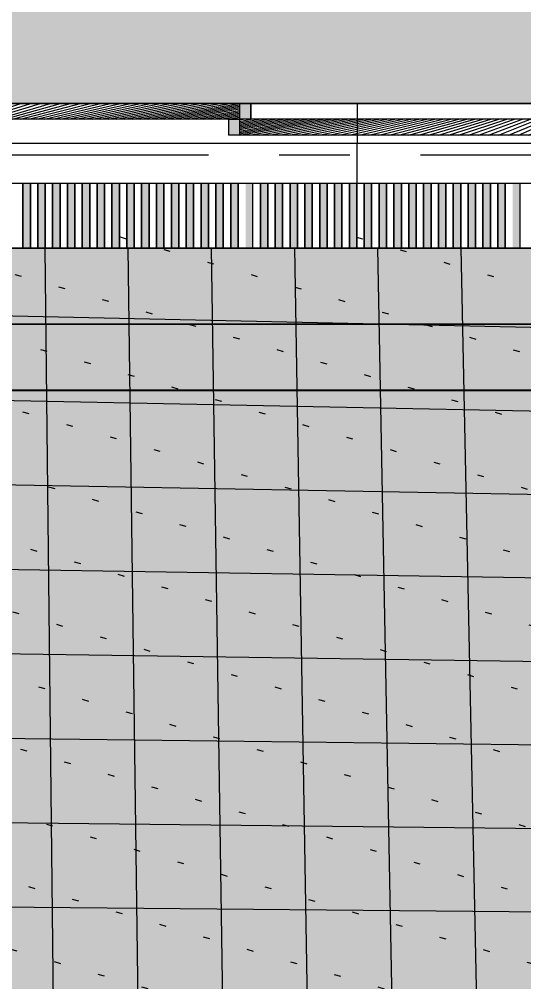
# Model space of a CAD drawing. Header units: millimetres. Extents: x 0 to 1313252738, y -131 to 560100888.
# Drawn here: x 1312638059 to 1312639419, y 559959495 to 559962087 of the extents above; entities that cross this region are included whole.
import ezdxf

# ---------------------------------------------------------------- set-up
doc = ezdxf.new("R2010")
doc.units = ezdxf.units.MM
doc.linetypes.add('CENTERX2', pattern=[101.60000000000001, 63.5, -12.7, 12.7, -12.7])
doc.layers.get('0').update_dxf_attribs({"lineweight": 0})
for name, color, linetype, lineweight in [('001通り芯', 6, 'CENTERX2', 0), ('003間仕切り', 7, 'Continuous', 13), ('004寸法', 7, 'Continuous', 0), ('005床材(石)', 7, 'Continuous', 0), ('009床', 7, 'Continuous', 5), ('グレーチング', 7, 'Continuous', 0), ('建具', 7, 'Continuous', 0), ('石ベンチ', 7, 'Continuous', 13), ('石風呂', 7, 'Continuous', 13)]:
    doc.layers.add(name, color=color, linetype=linetype, lineweight=lineweight)
doc.styles.add('onnjuku', font='arial.ttf')
doc.dimstyles.new('onnjuku', dxfattribs={"dimtxt": 100, "dimasz": 30, "dimexe": 1.25, "dimexo": 0.625, "dimtad": 1, "dimdec": 0, "dimtxsty": 'onnjuku', "dimblk": 'DOT', "dimcen": 2.5, "dimadec": 0, "dimazin": 0, "dimtfac": 1, "dimtdec": 0, "dimtmove": 0, "dimatfit": 3, "dimfxl": 500, "dimfxlon": 1, "dimarcsym": 0})

# ---------------------------------------------------------------- blocks, each defined once
blk = doc.blocks.new('_Dot')
at = {"color": 0, "linetype": 'ByBlock', "lineweight": -2}
blk.add_line((-0.5, 0), (-1, 0), dxfattribs=at)
at = {"color": 0, "linetype": 'ByBlock', "const_width": 0.5}
blk.add_lwpolyline([(-0.25, 0, 1), (0.25, 0, 1)], format="xyb", close=True, dxfattribs=at)
blk = doc.blocks.new('*D171')
at = {"layer": '004寸法', "color": 0, "lineweight": -2, "transparency": 16777216}
for p, q in [((1312637384.219367, 559961469.8438315), (1312637384.219367, 559961085.8416088)), ((1312643749.219368, 559961469.8438365), (1312643749.219368, 559961085.8416088)), ((1312643719.219368, 559961087.0916088), (1312637414.219367, 559961087.0916088))]:
    blk.add_line(p, q, dxfattribs=at)
at = {"layer": 'Defpoints', "color": 0, "transparency": 16777216}
for p in [(1312637384.219367, 559961470.4688315), (1312643749.219368, 559961470.4688365), (1312637384.219367, 559961087.0916088)]:
    blk.add_point(p, dxfattribs=at)
at = {"layer": '004寸法', "color": 0, "lineweight": -2, "transparency": 16777216, "xscale": 30, "yscale": 30, "zscale": 30, "rotation": 180}
blk.add_blockref('_Dot', (1312637384.219367, 559961087.0916088), dxfattribs=at)
at = {"layer": '004寸法', "color": 0, "lineweight": -2, "transparency": 16777216, "xscale": 30, "yscale": 30, "zscale": 30}
blk.add_blockref('_Dot', (1312643749.219368, 559961087.0916088), dxfattribs=at)
at = {"layer": '004寸法', "color": 0, "transparency": 16777216, "insert": (1312640566.719367, 559961138.8080139), "char_height": 100, "attachment_point": 5, "style": 'onnjuku'}
blk.add_mtext('6365', dxfattribs=at)

msp = doc.modelspace()

# ---------------------------------------------------------------- hatches: boundary and pattern name
at = {"layer": '005床材(石)', "true_color": 0x4a4a4a, "transparency": 33554597}
h = msp.add_hatch(color=251, dxfattribs=at)
h.dxf.hatch_style = 1
h.paths.add_polyline_path([(1312636854.219367, 559961470.4688315), (1312636854.219367, 559958640.4688315), (1312642129.219367, 559958640.4688315), (1312642129.219367, 559961470.4688367), (1312637384.219367, 559961470.4688367)])
h.paths.add_polyline_path([(1312637059.219367, 559961265.4688315), (1312641924.219367, 559961265.4688315), (1312641924.219367, 559958845.4688315), (1312637059.219367, 559958845.4688315), (1312637059.219367, 559959870.4688315), (1312637159.219367, 559959870.4688315), (1312637159.219367, 559960240.4688315), (1312637059.219367, 559960240.4688315)], flags=16)
at = {"layer": '005床材(石)', "true_color": 0x636466}
h = msp.add_hatch(dxfattribs=at)
h.set_pattern_fill('ACAD_ISO07W100', color=251, scale=35, angle=163.9999999999999)
h.set_pattern_definition([(163.9999999999999, (66041.64430975914, -90666.09952783585), (-48.23653726797494, -168.2207967892057), [17.49999999999998, -104.9999999999999])])
h.paths.add_polyline_path([(1312636854.219367, 559961470.4688315), (1312636854.219367, 559958640.4688315), (1312642129.219367, 559958640.4688315), (1312642129.219367, 559961470.4688367), (1312637384.219367, 559961470.4688367)])
at = {"layer": '005床材(石)'}
h = msp.add_hatch(color=8, dxfattribs=at)
h.dxf.hatch_style = 1
h.paths.add_polyline_path([(1312636854.219367, 559961470.4688315), (1312637569.219293, 559961470.4688315), (1312637569.219293, 559961470.4688061), (1312637569.219294, 559961470.4688061), (1312637929.219298, 559961470.468808), (1312637929.219298, 559961470.4688069), (1312637929.219298, 559961470.4688069), (1312638229.219302, 559961470.4688088), (1312638229.219302, 559961470.4688085), (1312638229.219302, 559961470.4688085), (1312638509.219305, 559961470.4688102), (1312638509.219305, 559961470.4688098), (1312638509.219305, 559961470.4688098), (1312638809.219308, 559961470.4688118), (1312638809.219308, 559961470.4688113), (1312638809.219309, 559961470.4688113), (1312639089.219312, 559961470.4688131), (1312639089.219312, 559961470.468813), (1312639089.219312, 559961470.468813), (1312639369.219315, 559961470.4688145), (1312639369.219315, 559961470.4688144), (1312639369.219315, 559961470.4688144), (1312639669.219319, 559961470.4688162), (1312639669.219319, 559961470.4688159), (1312639669.219319, 559961470.4688159), (1312639949.219322, 559961470.4688177), (1312639949.219322, 559961470.4688172), (1312639949.219322, 559961470.4688172), (1312640089.219324, 559961470.4688183), (1312640089.219324, 559961470.468818), (1312640089.219324, 559961470.468818), (1312640249.219326, 559961470.4688191), (1312640249.219326, 559961470.4688189), (1312640249.219326, 559961470.4688189), (1312640389.219327, 559961470.4688199), (1312640389.219327, 559961470.4688196), (1312640389.219328, 559961470.4688196), (1312640529.219329, 559961470.4688205), (1312640529.219329, 559961470.4688203), (1312640529.219329, 559961470.4688203), (1312640669.219331, 559961470.4688213), (1312640669.219331, 559961470.468821), (1312640669.219331, 559961470.468821), (1312640809.219332, 559961470.468822), (1312640809.219332, 559961470.4688216), (1312640809.219332, 559961470.4688216), (1312640969.219334, 559961470.4688228), (1312640969.219334, 559961470.4688225), (1312640969.219335, 559961470.4688225), (1312641109.219336, 559961470.4688237), (1312641109.219336, 559961470.4688232), (1312641109.219336, 559961470.4688232), (1312641249.219338, 559961470.4688243), (1312641249.219338, 559961470.468824), (1312641249.219338, 559961470.468824), (1312641389.219339, 559961470.4688252), (1312641389.219339, 559961470.4688247), (1312641389.219339, 559961470.4688247), (1312641529.219341, 559961470.4688259), (1312641529.219341, 559961470.4688253), (1312641529.219341, 559961470.4688253), (1312641689.219343, 559961470.4688271), (1312641689.219343, 559961470.4688263), (1312641689.219343, 559961470.4688263), (1312641829.219344, 559961470.4688281), (1312641829.219344, 559961470.468827), (1312641829.219345, 559961470.468827), (1312641969.219346, 559961470.4688292), (1312641969.219346, 559961470.4688277), (1312641969.219346, 559961470.4688277), (1312641989.219346, 559961470.4688281), (1312641989.219346, 559961470.4688278), (1312641989.219347, 559961470.4688278), (1312642109.219348, 559961470.4688312), (1312642109.219348, 559961470.4688284), (1312642109.219348, 559961470.4688284), (1312642129.219348, 559961470.4688315), (1312642129.219348, 559961470.4688284), (1312642129.219367, 559958640.4688315), (1312636854.219367, 559958640.4688315)], flags=17)
h.paths.add_polyline_path([(1312636854.219367, 559961470.4688315), (1312637384.219367, 559961470.4688315), (1312637569.219293, 559961470.4688315), (1312637569.219293, 559961470.4688061), (1312637569.219294, 559961470.4688061), (1312637929.219298, 559961470.468808), (1312637929.219298, 559961470.4688069), (1312637929.219298, 559961470.4688069), (1312638229.219302, 559961470.4688088), (1312638229.219302, 559961470.4688085), (1312638229.219302, 559961470.4688085), (1312638509.219305, 559961470.4688102), (1312638509.219305, 559961470.4688098), (1312638509.219305, 559961470.4688098), (1312638809.219308, 559961470.4688118), (1312638809.219308, 559961470.4688113), (1312638809.219309, 559961470.4688113), (1312639089.219312, 559961470.4688131), (1312639089.219312, 559961470.468813), (1312639089.219312, 559961470.468813), (1312639369.219315, 559961470.4688145), (1312639369.219315, 559961470.4688144), (1312639369.219315, 559961470.4688144), (1312639669.219319, 559961470.4688162), (1312639669.219319, 559961470.4688159), (1312639669.219319, 559961470.4688159), (1312639949.219322, 559961470.4688177), (1312639949.219322, 559961470.4688172), (1312639949.219322, 559961470.4688172), (1312640089.219324, 559961470.4688183), (1312640089.219324, 559961470.468818), (1312640089.219324, 559961470.468818), (1312640249.219326, 559961470.4688191), (1312640249.219326, 559961470.4688189), (1312640249.219326, 559961470.4688189), (1312640389.219327, 559961470.4688199), (1312640389.219327, 559961470.4688196), (1312640389.219328, 559961470.4688196), (1312640529.219329, 559961470.4688205), (1312640529.219329, 559961470.4688203), (1312640529.219329, 559961470.4688203), (1312640669.219331, 559961470.4688213), (1312640669.219331, 559961470.468821), (1312640669.219331, 559961470.468821), (1312640809.219332, 559961470.468822), (1312640809.219332, 559961470.4688216), (1312640809.219332, 559961470.4688216), (1312640969.219334, 559961470.4688228), (1312640969.219334, 559961470.4688225), (1312640969.219335, 559961470.4688225), (1312641109.219336, 559961470.4688237), (1312641109.219336, 559961470.4688232), (1312641109.219336, 559961470.4688232), (1312641249.219338, 559961470.4688243), (1312641249.219338, 559961470.468824), (1312641249.219338, 559961470.468824), (1312641389.219339, 559961470.4688252), (1312641389.219339, 559961470.4688247), (1312641389.219339, 559961470.4688247), (1312641529.219341, 559961470.4688259), (1312641529.219341, 559961470.4688253), (1312641529.219341, 559961470.4688253), (1312641689.219343, 559961470.4688271), (1312641689.219343, 559961470.4688263), (1312641689.219343, 559961470.4688263), (1312641829.219344, 559961470.4688281), (1312641829.219344, 559961470.468827), (1312641829.219345, 559961470.468827), (1312641969.219346, 559961470.4688292), (1312641969.219346, 559961470.4688277), (1312641969.219346, 559961470.4688277), (1312641989.219346, 559961470.4688281), (1312641989.219346, 559961470.4688278), (1312641989.219347, 559961470.4688278), (1312642109.219348, 559961470.4688312), (1312642109.219348, 559961470.4688284), (1312642109.219348, 559961470.4688284), (1312642129.219348, 559961470.4688315), (1312642129.219348, 559961470.4688286), (1312642129.219367, 559958640.4688315), (1312636854.219367, 559958640.4688315)], flags=17)
h.paths.add_polyline_path([(1312637059.219367, 559961265.4688315), (1312641924.219367, 559961265.4688315), (1312641924.219367, 559958845.4688315), (1312637059.219367, 559958845.4688315), (1312637059.219367, 559959870.4688315), (1312637159.219367, 559959870.4688315), (1312637159.219367, 559960240.4688315), (1312637059.219367, 559960240.4688315)], flags=0)
at = {"layer": '005床材(石)', "true_color": 0x636466, "transparency": 33554511}
h = msp.add_hatch(color=251, dxfattribs=at)
h.dxf.hatch_style = 1
h.paths.add_polyline_path([(1312637059.219367, 559961265.4688315), (1312641924.219367, 559961265.4688315), (1312641924.219367, 559958845.4688315), (1312637059.219367, 559958845.4688315), (1312637059.219367, 559959870.4688315), (1312637159.219367, 559959870.4688315), (1312637159.219367, 559960240.4688315), (1312637059.219367, 559960240.4688315)])
at = {"layer": '009床', "transparency": 33554664}
h = msp.add_hatch(color=8, dxfattribs=at)
h.dxf.hatch_style = 1
h.paths.add_polyline_path([(1312641264.219367, 559965221.9688315), (1312636829.219367, 559965221.9688315), (1312636829.219367, 559962320.4688315), (1312637384.219367, 559962320.4688315), (1312637384.219367, 559961860.4688367), (1312637414.219367, 559961860.4688367), (1312638683.219367, 559961860.4688367), (1312640556.719367, 559961860.468834), (1312641264.219367, 559961860.468834)])
at = {"layer": 'グレーチング', "true_color": 0x939598}
h = msp.add_hatch(color=252, dxfattribs=at)
h.dxf.hatch_style = 1
h.paths.add_polyline_path([(1312638069.2193, 559961645.4688103), (1312638089.2193, 559961645.4688103), (1312638089.2193, 559961470.4688107), (1312638069.2193, 559961470.4688107)])
h = msp.add_hatch(color=252, dxfattribs=at)
h.dxf.hatch_style = 1
h.paths.add_polyline_path([(1312638109.2193, 559961645.4688103), (1312638129.219301, 559961645.4688103), (1312638129.219301, 559961470.4688107), (1312638109.2193, 559961470.4688107)])
h = msp.add_hatch(color=252, dxfattribs=at)
h.dxf.hatch_style = 1
h.paths.add_polyline_path([(1312638149.219301, 559961645.4688103), (1312638169.219301, 559961645.4688103), (1312638169.219301, 559961470.4688107), (1312638149.219301, 559961470.4688107)])
h = msp.add_hatch(color=252, dxfattribs=at)
h.dxf.hatch_style = 1
h.paths.add_polyline_path([(1312638189.219301, 559961645.4688103), (1312638209.219301, 559961645.4688103), (1312638209.219301, 559961470.4688107), (1312638189.219301, 559961470.4688107)])
h = msp.add_hatch(color=252, dxfattribs=at)
h.dxf.hatch_style = 1
h.paths.add_polyline_path([(1312638229.219302, 559961645.4688103), (1312638249.219302, 559961645.4688103), (1312638249.219302, 559961470.4688107), (1312638229.219302, 559961470.4688107)])
h = msp.add_hatch(color=252, dxfattribs=at)
h.dxf.hatch_style = 1
h.paths.add_polyline_path([(1312638269.219302, 559961645.4688103), (1312638289.219302, 559961645.4688103), (1312638289.219302, 559961470.4688107), (1312638269.219302, 559961470.4688107)])
h = msp.add_hatch(color=252, dxfattribs=at)
h.dxf.hatch_style = 1
h.paths.add_polyline_path([(1312638309.219303, 559961645.4688103), (1312638329.219303, 559961645.4688106), (1312638329.219303, 559961470.4688107), (1312638309.219303, 559961470.4688107)])
h = msp.add_hatch(color=252, dxfattribs=at)
h.dxf.hatch_style = 1
h.paths.add_polyline_path([(1312638349.219303, 559961645.4688106), (1312638369.219303, 559961645.4688106), (1312638369.219303, 559961470.4688107), (1312638349.219303, 559961470.4688107)])
h = msp.add_hatch(color=252, dxfattribs=at)
h.dxf.hatch_style = 1
h.paths.add_polyline_path([(1312638389.219303, 559961645.4688106), (1312638409.219304, 559961645.4688106), (1312638409.219304, 559961470.4688107), (1312638389.219304, 559961470.4688107)])
h = msp.add_hatch(color=252, dxfattribs=at)
h.dxf.hatch_style = 1
h.paths.add_polyline_path([(1312638429.219304, 559961645.4688106), (1312638449.219304, 559961645.4688106), (1312638449.219304, 559961470.4688107), (1312638429.219304, 559961470.4688107)])
h = msp.add_hatch(color=252, dxfattribs=at)
h.dxf.hatch_style = 1
h.paths.add_polyline_path([(1312638469.219304, 559961645.4688107), (1312638489.219305, 559961645.4688107), (1312638489.219305, 559961470.4688107), (1312638469.219305, 559961470.4688107)])
h = msp.add_hatch(color=252, dxfattribs=at)
h.dxf.hatch_style = 1
h.paths.add_polyline_path([(1312638509.219305, 559961645.4688107), (1312638529.219305, 559961645.4688107), (1312638529.219305, 559961470.4688107), (1312638509.219305, 559961470.4688107)])
h = msp.add_hatch(color=252, dxfattribs=at)
h.dxf.hatch_style = 1
h.paths.add_polyline_path([(1312638549.219305, 559961645.4688107), (1312638569.219306, 559961645.4688107), (1312638569.219306, 559961470.4688107), (1312638549.219306, 559961470.4688107)])
h = msp.add_hatch(color=252, dxfattribs=at)
h.dxf.hatch_style = 1
h.paths.add_polyline_path([(1312638589.219306, 559961645.4688107), (1312638609.219306, 559961645.4688107), (1312638609.219306, 559961470.4688107), (1312638589.219306, 559961470.4688107)])
h = msp.add_hatch(color=252, dxfattribs=at)
h.dxf.hatch_style = 1
h.paths.add_polyline_path([(1312638629.219306, 559961645.4688107), (1312638649.219306, 559961645.4688107), (1312638649.219307, 559961470.4688107), (1312638629.219307, 559961470.4688107)])
h = msp.add_hatch(color=252, dxfattribs=at)
h.dxf.hatch_style = 1
h.paths.add_polyline_path([(1312638669.219307, 559961645.4688107), (1312638689.219307, 559961645.4688107), (1312638689.219307, 559961470.4688107), (1312638669.219307, 559961470.4688107)])
h = msp.add_hatch(color=252, dxfattribs=at)
h.dxf.hatch_style = 1
h.paths.add_polyline_path([(1312639389.219315, 559961645.4688145), (1312639409.219315, 559961645.4688145), (1312639409.219315, 559961470.4688145), (1312639389.219315, 559961470.4688145)])
h.paths.add_polyline_path([(1312639349.219315, 559961645.4688145), (1312639369.219315, 559961645.4688145), (1312639369.219315, 559961470.4688145), (1312639349.219315, 559961470.4688145)])
h.paths.add_polyline_path([(1312639309.219314, 559961645.4688144), (1312639329.219315, 559961645.4688144), (1312639329.219315, 559961470.4688145), (1312639309.219315, 559961470.4688145)])
h.paths.add_polyline_path([(1312639269.219314, 559961645.4688144), (1312639289.219314, 559961645.4688144), (1312639289.219314, 559961470.4688145), (1312639269.219314, 559961470.4688145)])
h.paths.add_polyline_path([(1312639229.219313, 559961645.4688144), (1312639249.219314, 559961645.4688144), (1312639249.219314, 559961470.4688145), (1312639229.219314, 559961470.4688145)])
h.paths.add_polyline_path([(1312639189.219313, 559961645.4688144), (1312639209.219313, 559961645.4688144), (1312639209.219313, 559961470.4688145), (1312639189.219313, 559961470.4688145)])
h.paths.add_polyline_path([(1312639149.219313, 559961645.4688141), (1312639169.219313, 559961645.4688141), (1312639169.219313, 559961470.4688145), (1312639149.219313, 559961470.4688145)])
h.paths.add_polyline_path([(1312639109.219312, 559961645.4688141), (1312639129.219312, 559961645.4688141), (1312639129.219312, 559961470.4688145), (1312639109.219312, 559961470.4688145)])
h.paths.add_polyline_path([(1312639069.219312, 559961645.4688141), (1312639089.219312, 559961645.4688141), (1312639089.219312, 559961470.4688145), (1312639069.219312, 559961470.4688145)])
h.paths.add_polyline_path([(1312639029.219311, 559961645.4688141), (1312639049.219311, 559961645.4688141), (1312639049.219311, 559961470.4688145), (1312639029.219311, 559961470.4688145)])
h.paths.add_polyline_path([(1312638989.219311, 559961645.4688141), (1312639009.219311, 559961645.4688141), (1312639009.219311, 559961470.4688145), (1312638989.219311, 559961470.4688145)])
h.paths.add_polyline_path([(1312638949.21931, 559961645.4688141), (1312638969.219311, 559961645.4688141), (1312638969.219311, 559961470.4688145), (1312638949.21931, 559961470.4688145)])
h.paths.add_polyline_path([(1312638909.21931, 559961645.4688141), (1312638929.21931, 559961645.4688141), (1312638929.21931, 559961470.4688145), (1312638909.21931, 559961470.4688145)])
h.paths.add_polyline_path([(1312638869.219309, 559961645.468814), (1312638889.219309, 559961645.468814), (1312638889.219309, 559961470.4688145), (1312638869.219309, 559961470.4688145)])
h.paths.add_polyline_path([(1312638829.219309, 559961645.468814), (1312638849.219309, 559961645.468814), (1312638849.219309, 559961470.4688145), (1312638829.219309, 559961470.4688145)])
h.paths.add_polyline_path([(1312638789.219308, 559961645.468814), (1312638809.219308, 559961645.468814), (1312638809.219309, 559961470.4688145), (1312638789.219308, 559961470.4688145)])
h.paths.add_polyline_path([(1312638749.219308, 559961645.468814), (1312638769.219308, 559961645.468814), (1312638769.219308, 559961470.4688145), (1312638749.219308, 559961470.4688145)])
h.paths.add_polyline_path([(1312638709.219307, 559961645.4688138), (1312638729.219308, 559961645.4688138), (1312638729.219308, 559961470.4688145), (1312638709.219308, 559961470.4688145)])
at = {"layer": '建具', "true_color": 0x7aafdf}
h = msp.add_hatch(dxfattribs=at)
h.set_pattern_fill('ANSI31', color=143, scale=3.5, angle=163.9999999999999)
h.set_pattern_definition([(209, (101452.3923568726, -86107.21962285043), (5.387446904987415, -9.719211495586537), [])])
h.paths.add_polyline_path([(1312637414.219367, 559961860.4688367), (1312638653.219367, 559961860.4688367), (1312638653.219367, 559961817.4688367), (1312637414.219367, 559961817.4688367)])
at = {"layer": '建具', "true_color": 0x636466}
h = msp.add_hatch(color=251, dxfattribs=at)
h.dxf.hatch_style = 1
h.paths.add_polyline_path([(1312638653.219367, 559961860.4688367), (1312638683.219367, 559961860.4688367), (1312638683.219367, 559961817.4688367), (1312638653.219367, 559961817.4688367)])
h = msp.add_hatch(color=251, dxfattribs=at)
h.dxf.hatch_style = 1
h.paths.add_polyline_path([(1312638623.219367, 559961817.4688367), (1312638653.219367, 559961817.4688367), (1312638653.219367, 559961774.4688367), (1312638623.219367, 559961774.4688367)])
at = {"layer": '建具', "true_color": 0x7aafdf}
h = msp.add_hatch(dxfattribs=at)
h.set_pattern_fill('ANSI31', color=143, scale=3.5, angle=163.9999999999999)
h.set_pattern_definition([(209, (100213.3923568725, -86150.2196228504), (5.387446904987415, -9.719211495586537), [])])
h.paths.add_polyline_path([(1312638653.219367, 559961817.4688367), (1312639892.219367, 559961817.4688367), (1312639892.219367, 559961774.4688367), (1312638653.219367, 559961774.4688367)])
at = {"layer": '石ベンチ', "true_color": 0x636466}
h = msp.add_hatch(dxfattribs=at)
h.set_pattern_fill('ANSI37', color=251, scale=72, angle=135)
h.set_pattern_definition([(180, (66041.64430975914, -90666.09952783585), (-1.42e-14, -228.6), []), (270, (66041.64430975914, -90666.09952783585), (228.6, -4.26e-14), [])])
h.paths.add_polyline_path([(1312636854.219367, 559961470.4688315), (1312636854.219367, 559958640.4688315), (1312642129.219367, 559958640.4688315), (1312642129.219367, 559961470.4688315)])
at = {"layer": '石風呂', "true_color": 0xffffff, "transparency": 33554687}
h = msp.add_hatch(dxfattribs=at)
h.set_pattern_fill('NET', scale=77, angle=90)
h.set_pattern_definition([(90, (66041.64430975914, -90666.09952783585), (-244.475, 1.5e-14), []), (180, (66041.64430975914, -90666.09952783585), (-2.99e-14, -244.475), [])])
h.paths.add_polyline_path([(1312643749.219368, 559961470.4688365), (1312643729.219367, 559961470.4688365), (1312643729.219367, 559961645.4688367), (1312643709.219367, 559961645.4688367), (1312643709.219367, 559961470.4688367), (1312643689.219367, 559961470.4688367), (1312643689.219367, 559961645.4688367), (1312643669.219366, 559961645.4688367), (1312643669.219367, 559961470.4688365), (1312643669.219366, 559961470.4688363), (1312643669.219366, 559961645.4688367), (1312643649.219366, 559961645.4688365), (1312643649.219366, 559961470.4688363), (1312643649.219366, 559961470.4688363), (1312643649.219366, 559961645.4688365), (1312643589.219365, 559961645.4688365), (1312643589.219366, 559961470.4688361), (1312643589.219365, 559961470.4688358), (1312643589.219365, 559961645.4688365), (1312643569.219365, 559961645.4688365), (1312643569.219365, 559961470.4688358), (1312643569.219365, 559961470.4688358), (1312643569.219365, 559961645.4688365), (1312643549.219365, 559961645.4688365), (1312643549.219365, 559961470.4688358), (1312643549.219365, 559961470.4688358), (1312643549.219365, 559961645.4688365), (1312643529.219365, 559961645.4688365), (1312643529.219365, 559961470.4688358), (1312643529.219365, 559961470.4688356), (1312643529.219365, 559961645.4688365), (1312643509.219365, 559961645.4688365), (1312643509.219365, 559961470.4688356), (1312643509.219365, 559961470.4688356), (1312643509.219365, 559961645.4688365), (1312643489.219364, 559961645.4688363), (1312643489.219365, 559961470.4688356), (1312643489.219364, 559961470.4688354), (1312643489.219364, 559961645.4688363), (1312643469.219364, 559961645.4688363), (1312643469.219364, 559961470.4688354), (1312643469.219364, 559961470.4688354), (1312643469.219364, 559961645.4688363), (1312643449.219364, 559961645.4688363), (1312643449.219364, 559961470.4688354), (1312643449.219364, 559961470.4688351), (1312643449.219364, 559961645.4688363), (1312643429.219364, 559961645.4688363), (1312643429.219364, 559961470.4688351), (1312643429.219364, 559961470.4688351), (1312643429.219364, 559961645.4688363), (1312643409.219363, 559961645.4688363), (1312643409.219363, 559961470.4688351), (1312643409.219363, 559961470.4688351), (1312643409.219363, 559961645.4688363), (1312643389.219363, 559961645.4688363), (1312643389.219363, 559961470.4688351), (1312643389.219363, 559961470.468835), (1312643389.219363, 559961645.4688363), (1312643369.219363, 559961645.4688363), (1312643369.219363, 559961470.468835), (1312643369.219363, 559961470.4688349), (1312643369.219363, 559961645.4688363), (1312643349.219362, 559961645.4688363), (1312643349.219363, 559961470.4688349), (1312643349.219362, 559961470.4688346), (1312643349.219362, 559961645.4688363), (1312643329.219362, 559961645.4688363), (1312643329.219363, 559961470.4688346), (1312643329.219362, 559961470.4688346), (1312643329.219362, 559961645.4688363), (1312643309.219362, 559961645.4688363), (1312643309.219362, 559961470.4688346), (1312643309.219362, 559961470.4688344), (1312643309.219362, 559961645.4688363), (1312643289.219362, 559961645.4688363), (1312643289.219362, 559961470.4688344), (1312643289.219362, 559961470.4688344), (1312643289.219362, 559961645.4688363), (1312643269.219362, 559961645.4688363), (1312643269.219362, 559961470.4688343), (1312643269.219362, 559961470.4688343), (1312643269.219362, 559961645.4688363), (1312643249.219361, 559961645.4688363), (1312643249.219362, 559961470.4688343), (1312643249.219361, 559961470.4688343), (1312643249.219361, 559961645.4688363), (1312643229.219361, 559961645.4688363), (1312643229.219361, 559961470.4688343), (1312643229.219361, 559961470.468834), (1312643229.219361, 559961645.4688363), (1312643209.219361, 559961645.4688362), (1312643209.219361, 559961470.468834), (1312643209.219361, 559961470.468834), (1312643209.219361, 559961645.4688362), (1312643189.219361, 559961645.4688362), (1312643189.219361, 559961470.468834), (1312643189.219361, 559961470.4688339), (1312643189.219361, 559961645.4688362), (1312643169.21936, 559961645.4688362), (1312643169.219361, 559961470.4688339), (1312643169.21936, 559961470.4688337), (1312643169.21936, 559961645.4688362), (1312643149.21936, 559961645.4688362), (1312643149.21936, 559961470.4688337), (1312643149.219361, 559961470.4688337), (1312643149.21936, 559961645.4688362), (1312643129.21936, 559961645.4688362), (1312643129.21936, 559961470.4688336), (1312643129.21936, 559961470.4688336), (1312643129.21936, 559961645.4688362), (1312643109.21936, 559961645.4688362), (1312643109.21936, 559961470.4688336), (1312643109.21936, 559961470.4688334), (1312643109.21936, 559961645.4688362), (1312643089.219359, 559961645.4688362), (1312643089.21936, 559961470.4688334), (1312643089.219359, 559961470.4688334), (1312643089.219359, 559961645.4688362), (1312643069.219359, 559961645.4688362), (1312643069.219359, 559961470.4688334), (1312643069.219359, 559961470.4688333), (1312643069.219359, 559961645.4688362), (1312643049.219359, 559961645.4688361), (1312643049.219359, 559961470.4688333), (1312643049.219359, 559961470.4688332), (1312643049.219359, 559961645.4688361), (1312643029.219359, 559961645.4688361), (1312643029.219359, 559961470.4688332), (1312643029.219359, 559961470.468833), (1312643029.219359, 559961645.4688361), (1312642969.219358, 559961645.4688361), (1312642969.219358, 559961470.4688329), (1312642969.219358, 559961470.4688329), (1312642969.219358, 559961645.4688361), (1312642949.219358, 559961645.4688361), (1312642949.219358, 559961470.4688329), (1312642949.219358, 559961470.4688327), (1312642949.219358, 559961645.4688361), (1312642929.219357, 559961645.4688361), (1312642929.219358, 559961470.4688327), (1312642929.219357, 559961470.4688326), (1312642929.219357, 559961645.4688361), (1312642909.219357, 559961645.4688361), (1312642909.219358, 559961470.4688326), (1312642909.219357, 559961470.4688325), (1312642909.219357, 559961645.4688361), (1312642889.219357, 559961645.4688361), (1312642889.219357, 559961470.4688325), (1312642889.219357, 559961470.4688324), (1312642889.219357, 559961645.4688361), (1312642869.219357, 559961645.4688361), (1312642869.219357, 559961470.4688324), (1312642869.219357, 559961470.4688323), (1312642869.219357, 559961645.4688361), (1312642849.219357, 559961645.4688361), (1312642849.219357, 559961470.4688323), (1312642849.219357, 559961470.4688323), (1312642849.219357, 559961645.4688361), (1312642829.219356, 559961645.4688361), (1312642829.219357, 559961470.4688321), (1312642829.219356, 559961470.4688321), (1312642829.219356, 559961645.4688361), (1312642809.219356, 559961645.4688361), (1312642809.219356, 559961470.4688321), (1312642809.219356, 559961470.468832), (1312642809.219356, 559961645.4688361), (1312642789.219356, 559961645.4688361), (1312642789.219356, 559961470.468832), (1312642789.219356, 559961470.4688318), (1312642789.219356, 559961645.4688361), (1312642769.219356, 559961645.4688358), (1312642769.219356, 559961470.4688318), (1312642769.219356, 559961470.4688318), (1312642769.219356, 559961645.4688358), (1312642749.219355, 559961645.4688358), (1312642749.219356, 559961470.4688318), (1312642749.219355, 559961470.4688317), (1312642749.219355, 559961645.4688358), (1312642729.219355, 559961645.4688358), (1312642729.219355, 559961470.4688317), (1312642729.219355, 559961470.4688315), (1312642729.219355, 559961645.4688358), (1312642709.219355, 559961645.4688358), (1312642709.219355, 559961470.4688315), (1312642709.219355, 559961470.4688315), (1312642709.219355, 559961645.4688358), (1312642689.219355, 559961645.4688358), (1312642689.219355, 559961470.4688313), (1312642689.219355, 559961470.4688313), (1312642689.219355, 559961645.4688358), (1312642669.219355, 559961645.4688358), (1312642669.219355, 559961470.4688313), (1312642669.219355, 559961470.4688312), (1312642669.219355, 559961645.4688358), (1312642649.219354, 559961645.4688358), (1312642649.219355, 559961470.4688312), (1312642649.219354, 559961470.4688312), (1312642649.219354, 559961645.4688358), (1312642629.219354, 559961645.4688358), (1312642629.219354, 559961470.4688312), (1312642629.219354, 559961470.4688312), (1312642629.219354, 559961645.4688358), (1312642609.219354, 559961645.4688356), (1312642609.219354, 559961470.4688312), (1312642609.219354, 559961470.4688308), (1312642609.219354, 559961645.4688356), (1312642589.219353, 559961645.4688356), (1312642589.219354, 559961470.4688308), (1312642589.219353, 559961470.4688308), (1312642589.219353, 559961645.4688356), (1312642569.219353, 559961645.4688356), (1312642569.219353, 559961470.4688308), (1312642569.219353, 559961470.4688308), (1312642569.219353, 559961645.4688356), (1312642549.219353, 559961645.4688356), (1312642549.219353, 559961470.4688307), (1312642549.219353, 559961470.4688307), (1312642549.219353, 559961645.4688356), (1312642529.219353, 559961645.4688356), (1312642529.219353, 559961470.4688307), (1312642529.219353, 559961470.4688305), (1312642529.219353, 559961645.4688356), (1312642509.219352, 559961645.4688356), (1312642509.219353, 559961470.4688305), (1312642509.219352, 559961470.4688303), (1312642509.219352, 559961645.4688356), (1312642489.219352, 559961645.4688356), (1312642489.219353, 559961470.4688303), (1312642489.219352, 559961470.4688303), (1312642489.219352, 559961645.4688356), (1312642469.219352, 559961645.4688356), (1312642469.219352, 559961470.4688303), (1312642469.219352, 559961470.4688302), (1312642469.219352, 559961645.4688356), (1312642449.219352, 559961645.4688356), (1312642449.219352, 559961470.4688302), (1312642449.219352, 559961470.4688301), (1312642449.219352, 559961645.4688356), (1312642429.219352, 559961645.4688356), (1312642429.219352, 559961470.4688301), (1312642429.219352, 559961470.4688301), (1312642429.219352, 559961645.4688356), (1312642409.219351, 559961645.4688356), (1312642409.219352, 559961470.4688299), (1312642409.219351, 559961470.4688299), (1312642409.219351, 559961645.4688356), (1312642389.219351, 559961645.4688356), (1312642389.219351, 559961470.4688299), (1312642389.219351, 559961470.4688298), (1312642389.219351, 559961645.4688356), (1312642369.219351, 559961645.4688356), (1312642369.219351, 559961470.4688298), (1312642369.219351, 559961470.4688296), (1312642369.219351, 559961645.4688356), (1312642349.219351, 559961645.4688356), (1312642349.219351, 559961470.4688296), (1312642349.219351, 559961470.4688296), (1312642349.219351, 559961645.4688356), (1312642329.21935, 559961645.4688356), (1312642329.21935, 559961470.4688296), (1312642329.21935, 559961470.4688295), (1312642329.21935, 559961645.4688356), (1312642309.21935, 559961645.4688354), (1312642309.21935, 559961470.4688295), (1312642309.21935, 559961470.4688294), (1312642309.21935, 559961645.4688354), (1312642249.219349, 559961645.4688354), (1312642249.21935, 559961470.4688292), (1312642249.219349, 559961470.4688292), (1312642249.219349, 559961645.4688354), (1312642229.219349, 559961645.4688354), (1312642229.219349, 559961470.4688292), (1312642229.219349, 559961470.468829), (1312642229.219349, 559961645.4688354), (1312642209.219349, 559961645.4688354), (1312642209.219349, 559961470.468829), (1312642209.219349, 559961470.4688288), (1312642209.219349, 559961645.4688354), (1312642189.219349, 559961645.4688354), (1312642189.219349, 559961470.4688288), (1312642189.219349, 559961470.4688288), (1312642189.219349, 559961645.4688354), (1312642169.219349, 559961645.4688354), (1312642169.219349, 559961470.4688288), (1312642169.219349, 559961470.4688287), (1312642169.219349, 559961645.4688354), (1312642149.219348, 559961645.4688354), (1312642149.219348, 559961470.4688287), (1312642149.219348, 559961470.4688286), (1312642149.219348, 559961645.4688354), (1312642129.219348, 559961645.4688354), (1312642129.219348, 559961470.4688315), (1312642129.219367, 559961470.4688315), (1312642129.219367, 559958640.4688315), (1312636854.219367, 559958640.4688315), (1312636854.219367, 559956271.9688315), (1312637054.219367, 559956271.9688315), (1312637909.219367, 559956271.9688315), (1312637909.219367, 559956300.2191892, -10.94310098252757), (1312638199.219367, 559956300.2191889), (1312638199.219367, 559956271.9688315), (1312639054.219367, 559956271.9688315), (1312639054.219367, 559956171.9688315), (1312639054.219367, 559956071.9688315), (1312641499.219367, 559956071.9688315), (1312641499.219367, 559956301.9688315), (1312641764.219367, 559956301.9688315), (1312641764.219367, 559956276.9688315), (1312641529.219367, 559956276.9688315), (1312641529.219367, 559956071.9688315), (1312642579.219367, 559956071.9688315), (1312642579.219367, 559956276.9688315), (1312642339.219367, 559956276.9688315), (1312642339.219367, 559956301.9688315), (1312642849.219367, 559956301.9688315), (1312642849.219367, 559956276.9688315), (1312642609.219367, 559956276.9688315), (1312642609.219367, 559956071.9688315), (1312643704.219367, 559956071.9688315), (1312643704.219367, 559956276.9688315), (1312643424.219367, 559956276.9688315), (1312643424.219367, 559956301.9688315), (1312643749.219367, 559956301.9688315)])
h.paths.add_polyline_path([(1312641499.219367, 559956071.9688315), (1312639054.219367, 559956071.9688315), (1312639054.219367, 559955971.9688315), (1312639074.219367, 559955971.9688315), (1312639074.219367, 559955951.9688315), (1312639074.103425, 559955367.1790125), (1312639074.095488, 559955347.1611706), (1312640044.219367, 559955346.9688315), (1312640044.219367, 559953486.9688315), (1312641499.219367, 559953486.9688315), (1312641499.219367, 559955211.9688315)])
h.paths.add_polyline_path([(1312642579.219367, 559956071.9688315), (1312641529.219367, 559956071.9688315), (1312641529.219367, 559955211.9688315), (1312642579.219367, 559955211.9688315)])
h.paths.add_polyline_path([(1312643704.219367, 559956071.9688315), (1312642609.219367, 559956071.9688315), (1312642609.219367, 559955211.9688315), (1312643704.219367, 559955211.9688315)])

# ---------------------------------------------------------------- linework, layer by layer
msp.add_line((1312638683.219367, 559961817.4688367), (1312638683.219367, 559961860.4688326))
at = {"layer": '001通り芯', "ltscale": 15}
msp.add_line((1312620853.115543, 559961721.9688315), (1312650053.1229, 559961721.9688315), dxfattribs=at)
at = {"layer": '003間仕切り'}
for p, q in [((1312637384.219367, 559961860.4688315), (1312643729.219367, 559961860.4688367)), ((1312637384.219367, 559961752.9688315), (1312643729.219367, 559961752.9688367))]:
    msp.add_line(p, q, dxfattribs=at)
at = {"layer": '005床材(石)'}
msp.add_lwpolyline([(1312642129.219367, 559961470.4688315), (1312636854.219367, 559961470.4688315), (1312636854.219367, 559958640.4688315), (1312642129.219367, 559958640.4688315)], close=True, dxfattribs=at)
msp.add_lwpolyline([(1312642129.219367, 559961470.4688315), (1312636854.219367, 559961470.4688315), (1312636854.219367, 559958640.4688315), (1312642129.219367, 559958640.4688315)], close=True, dxfattribs=at)
msp.add_lwpolyline([(1312637059.219367, 559959870.4688315), (1312637059.219367, 559958845.4688315), (1312641924.219367, 559958845.4688315), (1312641924.219367, 559961265.4688315), (1312637059.219367, 559961265.4688315), (1312637059.219367, 559960240.4688315)], dxfattribs=at)
at = {"layer": 'グレーチング'}
for p, q in [((1312637384.219367, 559961645.4688315), (1312643729.219367, 559961645.4688367)), ((1312638069.2193, 559961470.4688078), (1312638069.2193, 559961645.4688076)), ((1312638069.2193, 559961645.4688076), (1312638069.2193, 559961470.4688076)), ((1312638089.2193, 559961470.4688079), (1312638089.2193, 559961645.4688078)), ((1312638089.2193, 559961645.4688078), (1312638089.2193, 559961470.4688078)), ((1312638089.2193, 559961470.4688078), (1312638089.2193, 559961645.4688076)), ((1312638109.2193, 559961470.4688079), (1312638109.2193, 559961645.4688078)), ((1312638109.2193, 559961645.4688079), (1312638109.2193, 559961470.4688079)), ((1312638109.2193, 559961645.4688078), (1312638109.2193, 559961470.4688078)), ((1312638129.219301, 559961470.468808), (1312638129.219301, 559961645.4688079)), ((1312638129.219301, 559961645.4688079), (1312638129.219301, 559961470.4688079)), ((1312638149.219301, 559961470.468808), (1312638149.219301, 559961645.468808)), ((1312638149.219301, 559961645.468808), (1312638149.219301, 559961470.468808)), ((1312638169.219301, 559961470.4688082), (1312638169.219301, 559961645.4688082)), ((1312638169.219301, 559961645.4688082), (1312638169.219301, 559961470.468808)), ((1312638189.219301, 559961470.4688084), (1312638189.219301, 559961645.4688082)), ((1312638189.219301, 559961645.4688082), (1312638189.219301, 559961470.4688082)), ((1312638209.219302, 559961470.4688085), (1312638209.219301, 559961645.4688084)), ((1312638209.219301, 559961645.4688084), (1312638209.219301, 559961470.4688084)), ((1312638229.219302, 559961470.4688087), (1312638229.219302, 559961645.4688085)), ((1312638229.219302, 559961645.4688085), (1312638229.219302, 559961470.4688085)), ((1312638229.219302, 559961470.4688085), (1312638229.219302, 559961645.4688084)), ((1312638249.219302, 559961470.4688087), (1312638249.219302, 559961645.4688085)), ((1312638249.219302, 559961645.4688087), (1312638249.219302, 559961470.4688087)), ((1312638249.219302, 559961645.4688085), (1312638249.219302, 559961470.4688085)), ((1312638269.219302, 559961470.4688088), (1312638269.219302, 559961645.4688087)), ((1312638269.219302, 559961645.4688087), (1312638269.219302, 559961470.4688087)), ((1312638289.219302, 559961470.4688089), (1312638289.219302, 559961645.4688088)), ((1312638289.219302, 559961645.4688088), (1312638289.219302, 559961470.4688088)), ((1312638309.219303, 559961470.4688089), (1312638309.219303, 559961645.4688089)), ((1312638309.219303, 559961645.4688089), (1312638309.219303, 559961470.4688089)), ((1312638329.219303, 559961470.4688091), (1312638329.219303, 559961645.4688089)), ((1312638329.219303, 559961645.4688089), (1312638329.219303, 559961470.4688089)), ((1312638349.219303, 559961470.4688091), (1312638349.219303, 559961645.4688091)), ((1312638349.219303, 559961645.4688091), (1312638349.219303, 559961470.4688091)), ((1312638369.219303, 559961470.4688092), (1312638369.219303, 559961645.4688091)), ((1312638369.219303, 559961645.4688091), (1312638369.219303, 559961470.4688091)), ((1312638369.219303, 559961470.4688091), (1312638369.219303, 559961645.4688091)), ((1312638389.219304, 559961470.4688092), (1312638389.219303, 559961645.4688091)), ((1312638389.219303, 559961645.4688092), (1312638389.219303, 559961470.4688092)), ((1312638389.219303, 559961645.4688091), (1312638389.219303, 559961470.4688091)), ((1312638409.219304, 559961470.4688095), (1312638409.219304, 559961645.4688092)), ((1312638409.219304, 559961645.4688092), (1312638409.219304, 559961470.4688092)), ((1312638429.219304, 559961470.4688097), (1312638429.219304, 559961645.4688095)), ((1312638429.219304, 559961645.4688095), (1312638429.219304, 559961470.4688095)), ((1312638449.219304, 559961470.4688097), (1312638449.219304, 559961645.4688097)), ((1312638449.219304, 559961645.4688097), (1312638449.219304, 559961470.4688097)), ((1312638469.219305, 559961470.4688097), (1312638469.219304, 559961645.4688097)), ((1312638469.219304, 559961645.4688097), (1312638469.219304, 559961470.4688097)), ((1312638489.219305, 559961470.4688098), (1312638489.219305, 559961645.4688097)), ((1312638489.219305, 559961645.4688097), (1312638489.219305, 559961470.4688097)), ((1312638509.219305, 559961470.46881), (1312638509.219305, 559961645.4688098)), ((1312638509.219305, 559961645.4688098), (1312638509.219305, 559961470.4688098)), ((1312638509.219305, 559961470.4688098), (1312638509.219305, 559961645.4688097)), ((1312638529.219305, 559961470.46881), (1312638529.219305, 559961645.4688098)), ((1312638529.219305, 559961645.46881), (1312638529.219305, 559961470.46881)), ((1312638529.219305, 559961645.4688098), (1312638529.219305, 559961470.4688098)), ((1312638549.219306, 559961470.4688102), (1312638549.219305, 559961645.46881)), ((1312638549.219305, 559961645.46881), (1312638549.219305, 559961470.46881)), ((1312638569.219306, 559961470.4688103), (1312638569.219306, 559961645.4688102)), ((1312638569.219306, 559961645.4688102), (1312638569.219306, 559961470.4688102)), ((1312638589.219306, 559961470.4688103), (1312638589.219306, 559961645.4688103)), ((1312638589.219306, 559961645.4688103), (1312638589.219306, 559961470.4688103)), ((1312638609.219306, 559961470.4688106), (1312638609.219306, 559961645.4688103)), ((1312638609.219306, 559961645.4688103), (1312638609.219306, 559961470.4688103)), ((1312638629.219307, 559961470.4688107), (1312638629.219306, 559961645.4688106)), ((1312638629.219306, 559961645.4688106), (1312638629.219306, 559961470.4688106)), ((1312638649.219307, 559961470.4688107), (1312638649.219306, 559961645.4688107)), ((1312638649.219306, 559961645.4688107), (1312638649.219306, 559961470.4688107)), ((1312638649.219307, 559961470.4688107), (1312638649.219306, 559961645.4688106)), ((1312638689.219307, 559961470.4688108), (1312638689.219307, 559961645.4688107)), ((1312638709.219308, 559961470.468811), (1312638709.219307, 559961645.4688108)), ((1312638709.219307, 559961645.4688108), (1312638709.219307, 559961470.4688108)), ((1312638729.219308, 559961470.4688112), (1312638729.219308, 559961645.468811)), ((1312638729.219308, 559961645.468811), (1312638729.219308, 559961470.468811)), ((1312638749.219308, 559961470.4688113), (1312638749.219308, 559961645.4688112)), ((1312638749.219308, 559961645.4688112), (1312638749.219308, 559961470.4688112)), ((1312638769.219308, 559961470.4688113), (1312638769.219308, 559961645.4688113)), ((1312638769.219308, 559961645.4688113), (1312638769.219308, 559961470.4688113)), ((1312638789.219308, 559961470.4688113), (1312638789.219308, 559961645.4688113)), ((1312638789.219308, 559961645.4688113), (1312638789.219308, 559961470.4688113)), ((1312638809.219309, 559961470.4688116), (1312638809.219308, 559961645.4688113)), ((1312638809.219308, 559961645.4688113), (1312638809.219308, 559961470.4688113)), ((1312638809.219309, 559961470.4688113), (1312638809.219308, 559961645.4688113)), ((1312638829.219309, 559961470.4688116), (1312638829.219309, 559961645.4688113)), ((1312638829.219309, 559961645.4688116), (1312638829.219309, 559961470.4688116)), ((1312638829.219309, 559961645.4688113), (1312638829.219309, 559961470.4688113)), ((1312638849.219309, 559961470.4688118), (1312638849.219309, 559961645.4688116)), ((1312638849.219309, 559961645.4688116), (1312638849.219309, 559961470.4688116)), ((1312638869.219309, 559961470.4688119), (1312638869.219309, 559961645.4688118)), ((1312638869.219309, 559961645.4688118), (1312638869.219309, 559961470.4688118)), ((1312638889.21931, 559961470.468812), (1312638889.219309, 559961645.4688119)), ((1312638889.219309, 559961645.4688119), (1312638889.219309, 559961470.4688119)), ((1312638909.21931, 559961470.4688121), (1312638909.21931, 559961645.468812)), ((1312638909.21931, 559961645.468812), (1312638909.21931, 559961470.468812)), ((1312638929.21931, 559961470.4688121), (1312638929.21931, 559961645.4688121)), ((1312638929.21931, 559961645.4688121), (1312638929.21931, 559961470.4688121)), ((1312638949.21931, 559961470.4688123), (1312638949.21931, 559961645.4688121)), ((1312638949.21931, 559961645.4688121), (1312638949.21931, 559961470.4688121)), ((1312638949.21931, 559961470.4688121), (1312638949.21931, 559961645.4688121)), ((1312638969.219311, 559961470.4688123), (1312638969.219311, 559961645.4688121)), ((1312638969.219311, 559961645.4688123), (1312638969.219311, 559961470.4688123)), ((1312638969.219311, 559961645.4688121), (1312638969.219311, 559961470.4688121)), ((1312638989.219311, 559961470.4688123), (1312638989.219311, 559961645.4688123)), ((1312638989.219311, 559961645.4688123), (1312638989.219311, 559961470.4688123)), ((1312639009.219311, 559961470.4688126), (1312639009.219311, 559961645.4688123)), ((1312639009.219311, 559961645.4688123), (1312639009.219311, 559961470.4688123)), ((1312639029.219311, 559961470.4688127), (1312639029.219311, 559961645.4688125)), ((1312639029.219311, 559961645.4688125), (1312639029.219311, 559961470.4688126)), ((1312639049.219312, 559961470.4688128), (1312639049.219311, 559961645.4688127)), ((1312639049.219311, 559961645.4688127), (1312639049.219311, 559961470.4688127)), ((1312639069.219312, 559961470.468813), (1312639069.219312, 559961645.4688128)), ((1312639069.219312, 559961645.4688128), (1312639069.219312, 559961470.4688128)), ((1312639089.219312, 559961470.468813), (1312639089.219312, 559961645.468813)), ((1312639089.219312, 559961645.468813), (1312639089.219312, 559961470.468813)), ((1312639089.219312, 559961470.468813), (1312639089.219312, 559961645.4688128)), ((1312639109.219312, 559961470.468813), (1312639109.219312, 559961645.468813)), ((1312639109.219312, 559961645.468813), (1312639109.219312, 559961470.468813)), ((1312639109.219312, 559961645.468813), (1312639109.219312, 559961470.468813)), ((1312639129.219312, 559961470.4688131), (1312639129.219312, 559961645.468813)), ((1312639129.219312, 559961645.468813), (1312639129.219312, 559961470.468813)), ((1312639149.219313, 559961470.4688133), (1312639149.219313, 559961645.4688131)), ((1312639149.219313, 559961645.4688131), (1312639149.219313, 559961470.4688131)), ((1312639169.219313, 559961470.4688134), (1312639169.219313, 559961645.4688133)), ((1312639169.219313, 559961645.4688133), (1312639169.219313, 559961470.4688133)), ((1312639189.219313, 559961470.4688134), (1312639189.219313, 559961645.4688134)), ((1312639189.219313, 559961645.4688134), (1312639189.219313, 559961470.4688134)), ((1312639209.219313, 559961470.4688137), (1312639209.219313, 559961645.4688134)), ((1312639209.219313, 559961645.4688134), (1312639209.219313, 559961470.4688134)), ((1312639229.219314, 559961470.4688137), (1312639229.219313, 559961645.4688137)), ((1312639229.219313, 559961645.4688137), (1312639229.219313, 559961470.4688137)), ((1312639229.219314, 559961470.4688137), (1312639229.219313, 559961645.4688134)), ((1312639249.219314, 559961470.4688137), (1312639249.219314, 559961645.4688137)), ((1312639249.219314, 559961645.4688137), (1312639249.219314, 559961470.4688137)), ((1312639249.219314, 559961645.4688137), (1312639249.219314, 559961470.4688137)), ((1312639269.219314, 559961470.4688138), (1312639269.219314, 559961645.4688137)), ((1312639269.219314, 559961645.4688137), (1312639269.219314, 559961470.4688137)), ((1312639289.219314, 559961470.468814), (1312639289.219314, 559961645.4688138)), ((1312639289.219314, 559961645.4688138), (1312639289.219314, 559961470.4688138)), ((1312639309.219315, 559961470.4688141), (1312639309.219314, 559961645.468814)), ((1312639309.219314, 559961645.468814), (1312639309.219314, 559961470.468814)), ((1312639329.219315, 559961470.4688141), (1312639329.219315, 559961645.4688141)), ((1312639329.219315, 559961645.4688141), (1312639329.219315, 559961470.4688141)), ((1312639349.219315, 559961470.4688144), (1312639349.219315, 559961645.4688141)), ((1312639349.219315, 559961645.4688141), (1312639349.219315, 559961470.4688141)), ((1312639369.219315, 559961470.4688145), (1312639369.219315, 559961645.4688144)), ((1312639369.219315, 559961645.4688144), (1312639369.219315, 559961470.4688144)), ((1312639369.219315, 559961470.4688144), (1312639369.219315, 559961645.4688141)), ((1312639409.219316, 559961470.4688145), (1312639409.219316, 559961645.4688145)), ((1312643729.219367, 559961470.4688367), (1312637384.219367, 559961470.4688367))]:
    msp.add_line(p, q, dxfattribs=at)
at = {"layer": '建具'}
for p, q in [((1312638683.219367, 559961860.4688367), (1312637384.219367, 559961860.4688367)), ((1312640556.719367, 559961860.468834), (1312637384.219367, 559961860.468834)), ((1312638683.219367, 559961860.4688367), (1312638653.219367, 559961860.4688367)), ((1312638653.219367, 559961860.4688367), (1312638653.219367, 559961817.4688367)), ((1312638683.219367, 559961860.4688367), (1312638683.219367, 559961817.4688367)), ((1312638970.469367, 559961860.468834), (1312638969.219311, 559961645.4688329)), ((1312638683.219367, 559961817.4688367), (1312637384.219367, 559961817.4688367)), ((1312639922.219367, 559961817.4688367), (1312638623.219367, 559961817.4688367)), ((1312638623.219367, 559961817.4688367), (1312638623.219367, 559961774.4688367)), ((1312638623.219367, 559961817.4688367), (1312638653.219367, 559961817.4688367)), ((1312638653.219367, 559961817.4688367), (1312638653.219367, 559961774.4688367)), ((1312639922.219367, 559961774.4688367), (1312638623.219367, 559961774.4688367))]:
    msp.add_line(p, q, dxfattribs=at)
at = {"layer": '石風呂'}
for p, q in [((1312637059.219367, 559961470.4688315), (1312641924.219367, 559961470.4688315)), ((1312637059.219367, 559961265.4688315), (1312641924.219367, 559961265.4688315))]:
    msp.add_line(p, q, dxfattribs=at)

# ---------------------------------------------------------------- dimensions: what is measured, and where the dimension line sits
at = {"layer": '004寸法'}
dim = msp.add_linear_dim(base=(1312637384.219367, 559961087.0916088), p1=(1312643749.219368, 559961470.4688365), p2=(1312637384.219367, 559961470.4688315), dimstyle='onnjuku', dxfattribs=at)
dim.commit()
dim.dimension.update_dxf_attribs({"geometry": '*D171', "text_midpoint": (1312640566.719367, 559961138.8080139)})

doc.saveas('drawing.dxf')
